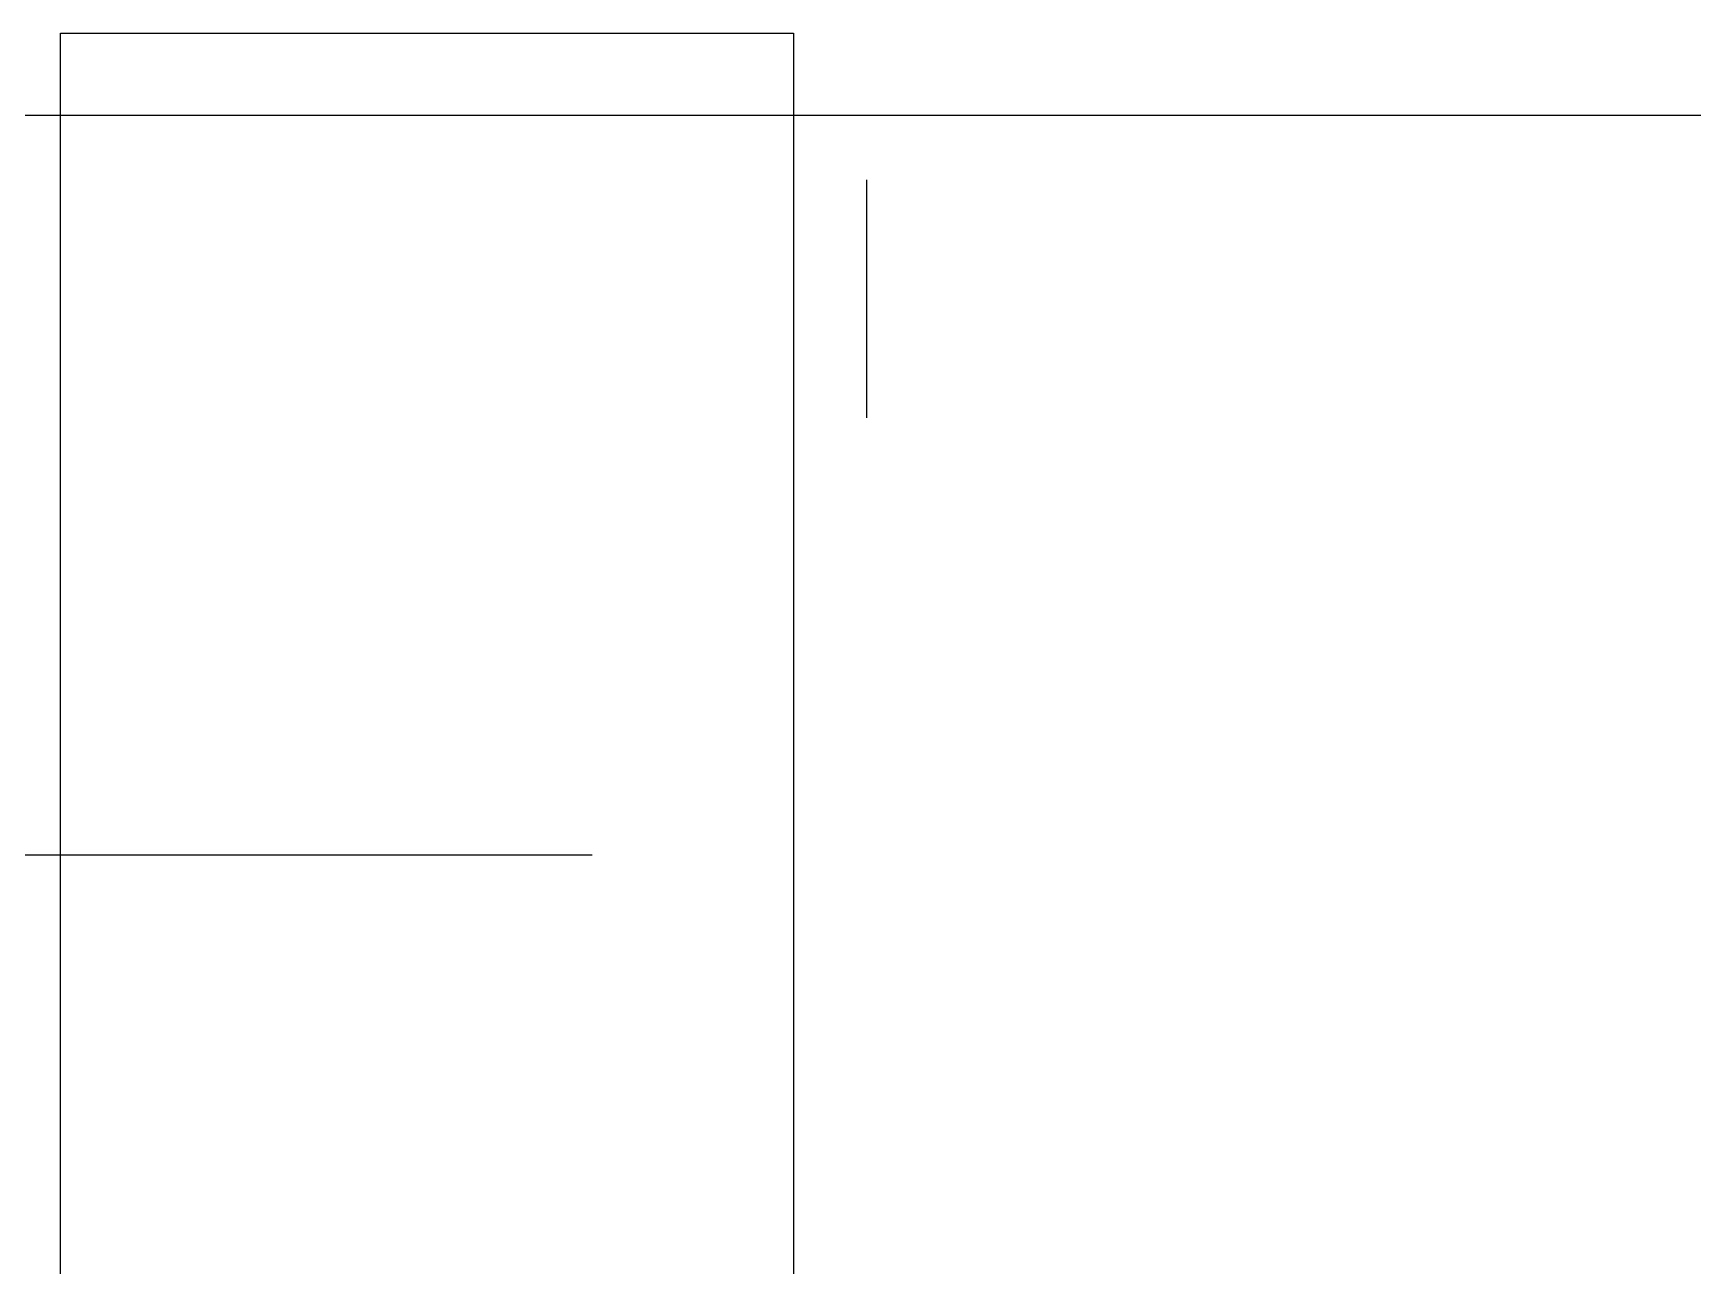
# Model space of a CAD drawing. Header units: inches. Extents: x 567429 to 582707, y 126347 to 133675.
# Drawn here: x 579596 to 579686.6, y 131439.6 to 131506.9 of the extents above; entities that cross this region are included whole.
import ezdxf

# ---------------------------------------------------------------- set-up
doc = ezdxf.new("R2010")
doc.units = ezdxf.units.IN
doc.header["$MEASUREMENT"] = 0
doc.layers.add('mobl', color=11, linetype='Continuous')
doc.layers.add('NURSE CALL', color=3, linetype='Continuous')

msp = doc.modelspace()

# ---------------------------------------------------------------- linework, layer by layer
at = {"layer": 'mobl', "color": 15}
for p, q in [((579597.486, 131406.875), (579597.486, 131506.875)), ((579597.486, 131506.875), (579637.486, 131506.875)), ((579637.486, 131506.875), (579637.486, 131406.875)), ((579767.486, 131502.375), (579567.486, 131502.375)), ((579641.486, 131498.875), (579641.486, 131485.875))]:
    msp.add_line(p, q, dxfattribs=at)
at = {"layer": 'NURSE CALL', "color": 30}
msp.add_line((579362.914, 131462.011), (579626.504, 131462.011), dxfattribs=at)

doc.saveas('drawing.dxf')
